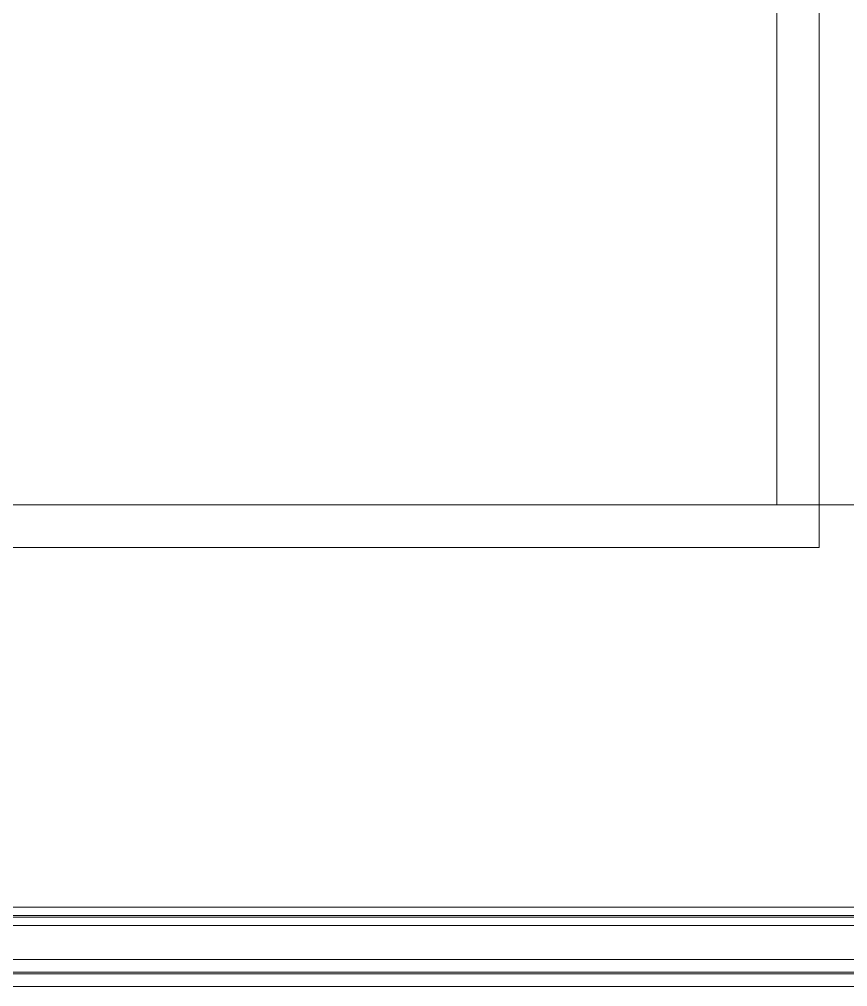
# Model space of a CAD drawing. Extents: x -1299 to 23780, y -3010 to 8106.
# Drawn here: x 7171.83 to 7210.84, y 322.3 to 367.88 of the extents above; entities that cross this region are included whole.
import ezdxf

# ---------------------------------------------------------------- set-up
doc = ezdxf.new("R2010")
doc.units = 0
doc.header["$LTSCALE"] = 25
doc.header["$MEASUREMENT"] = 0
doc.linetypes.add('DASHDOT2', pattern=[0.5, 0.25, -0.125, 0, -0.125])
doc.layers.get('0').update_dxf_attribs({"color": 9, "lineweight": 9})
for name, color, linetype, lineweight in [('01', 9, 'Continuous', 9), ('10', 9, 'Continuous', 9), ('14', 9, 'Continuous', 9), ('15', 9, 'Continuous', 9), ('24', 9, 'DASHDOT2', 9)]:
    doc.layers.add(name, color=color, linetype=linetype, lineweight=lineweight)

# ---------------------------------------------------------------- blocks, each defined once
blk = doc.blocks.new('*U457')
at = {"layer": '15'}
for p, q in [((1.469, -18.947), (62.699, -18.947)), ((1.469, -19.347), (62.699, -19.347)), ((1.469, -19.423), (62.699, -19.423)), ((1.469, -19.823), (62.699, -19.823)), ((1.469, -21.423), (62.699, -21.423)), ((1.469, -22.023), (62.699, -22.023)), ((1.469, -22.099), (62.699, -22.099)), ((1.469, -22.699), (62.699, -22.699))]:
    blk.add_line(p, q, dxfattribs=at)
blk = doc.blocks.new('p-kolon_80x80')
blk.add_lwpolyline([(-40, -40), (40, -40), (40, 40), (-40, 40)], close=True)

msp = doc.modelspace()

# ---------------------------------------------------------------- linework, layer by layer
at = {"layer": '14'}
msp.add_lwpolyline([(7125.5, 343), (7209.5, 343), (7209.5, 427), (7125.5, 427)], close=True, dxfattribs=at)
at = {"layer": '24'}
msp.add_lwpolyline([(6827.5, 345), (11027.5, 345)], dxfattribs=at)

# ---------------------------------------------------------------- block references
at = {"layer": '01'}
msp.add_blockref('p-kolon_80x80', (7167.5, 385), dxfattribs=at)
at = {"layer": '10'}
msp.add_blockref('*U457', (7167.5, 345), dxfattribs=at)

doc.saveas('drawing.dxf')
